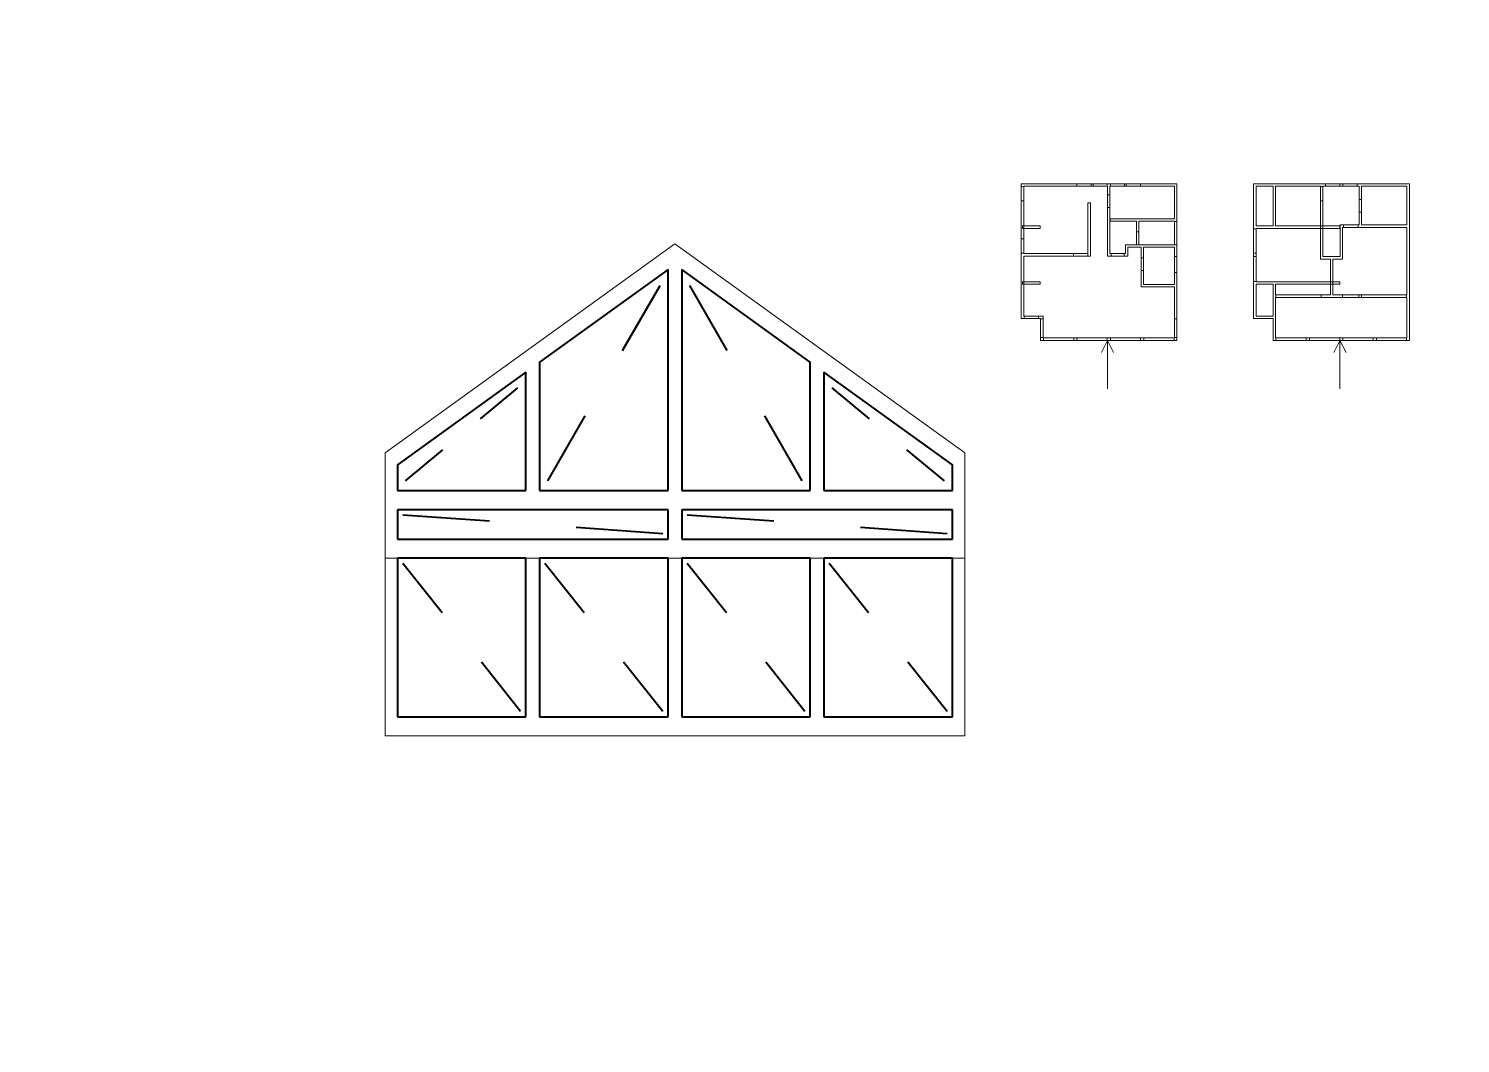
# Model space of a CAD drawing. Header units: millimetres. Extents: x 0 to 6720, y 0 to 401.
# Drawn here: x 2086.2 to 2505.1, y 0 to 297 of the extents above; entities that cross this region are included whole.
import ezdxf

# ---------------------------------------------------------------- set-up
doc = ezdxf.new("R2010")
doc.units = ezdxf.units.MM
for name, pattern in [('K5LT32773', [0]), ('K5LT32775', [250, 62.5, -62.5, 62.5, -62.5]), ('K5LT32776', [0]), ('K5LT32778', [0]), ('K5LT32779', [0]), ('K5LT_BASIC', [0])]:
    doc.linetypes.add(name, pattern=pattern)
doc.layers.add('Системный слой', color=7, linetype='Continuous')

msp = doc.modelspace()

# ---------------------------------------------------------------- linework, layer by layer
at = {"layer": 'Системный слой', "color": 7, "linetype": 'K5LT32773', "lineweight": 18}
for p, q in [((2376.58624, 251.6), (2376.58624, 250.75294)), ((2392.91565, 251.6), (2376.58624, 251.6)), ((2392.91565, 251.6), (2397.10389, 251.6)), ((2392.91565, 251.6), (2392.91565, 250.84706)), ((2397.66859, 251.6), (2397.10389, 251.6)), ((2397.10389, 250.84706), (2397.10389, 251.6)), ((2397.66859, 251.6), (2401.76271, 251.6)), ((2397.66859, 251.6), (2397.66859, 250.84706)), ((2402.70389, 251.6), (2401.76271, 251.6)), ((2401.76271, 250.84706), (2401.76271, 251.6)), ((2402.70389, 251.6), (2406.798, 251.6)), ((2402.70389, 251.6), (2402.70389, 250.84706)), ((2407.36271, 251.6), (2406.798, 251.6)), ((2406.798, 250.84706), (2406.798, 251.6)), ((2407.36271, 251.6), (2411.55094, 251.6)), ((2407.36271, 251.6), (2407.36271, 250.84706)), ((2422.18624, 251.6), (2411.55094, 251.6)), ((2411.55094, 250.84706), (2411.55094, 251.6)), ((2422.18624, 240.54118), (2422.18624, 251.6)), ((2444.614, 251.6), (2444.614, 238.42353)), ((2465.64929, 251.6), (2444.614, 251.6)), ((2465.64929, 251.6), (2469.79047, 251.6)), ((2465.64929, 251.6), (2465.64929, 250.84706)), ((2465.64929, 251.6), (2469.79047, 251.6)), ((2465.64929, 251.6), (2465.64929, 250.84706)), ((2470.73164, 251.6), (2469.79047, 251.6)), ((2469.79047, 250.84706), (2469.79047, 251.6)), ((2469.79047, 250.84706), (2469.79047, 251.6)), ((2470.73164, 251.6), (2470.73164, 250.84706)), ((2470.73164, 251.6), (2474.87282, 251.6)), ((2470.73164, 251.6), (2470.73164, 250.84706)), ((2490.214, 251.6), (2474.87282, 251.6)), ((2474.87282, 250.84706), (2474.87282, 251.6)), ((2474.87282, 250.84706), (2474.87282, 251.6)), ((2490.214, 205.71765), (2490.214, 251.6)), ((2376.58624, 246.58824), (2376.58624, 250.75294)), ((2377.33918, 250.75294), (2376.58624, 250.75294)), ((2377.33918, 250.75294), (2377.33918, 250.84706)), ((2377.33918, 250.84706), (2392.91565, 250.84706)), ((2377.33918, 246.58824), (2377.33918, 250.75294)), ((2392.91565, 250.84706), (2397.10389, 250.84706)), ((2397.10389, 250.84706), (2397.66859, 250.84706)), ((2397.66859, 250.84706), (2401.76271, 250.84706)), ((2401.76271, 250.84706), (2401.88036, 250.84706)), ((2401.88036, 250.84706), (2401.88036, 248.4)), ((2402.58624, 248.4), (2401.88036, 248.4)), ((2402.58624, 250.84706), (2402.70389, 250.84706)), ((2402.58624, 248.4), (2402.58624, 250.84706)), ((2402.70389, 250.84706), (2406.798, 250.84706)), ((2406.798, 250.84706), (2407.36271, 250.84706)), ((2407.36271, 250.84706), (2411.55094, 250.84706)), ((2411.55094, 250.84706), (2421.4333, 250.84706)), ((2421.4333, 250.84706), (2421.4333, 241.36471)), ((2445.36694, 239.24706), (2445.36694, 250.84706)), ((2445.36694, 250.84706), (2450.33165, 250.84706)), ((2450.33165, 250.84706), (2450.33165, 239.24706)), ((2451.03753, 239.24706), (2451.03753, 250.84706)), ((2451.03753, 250.84706), (2464.16694, 250.84706)), ((2464.16694, 250.84706), (2464.16694, 250.8)), ((2464.87282, 250.8), (2464.16694, 250.8)), ((2464.87282, 250.84706), (2465.64929, 250.84706)), ((2464.87282, 250.8), (2464.87282, 250.84706)), ((2465.64929, 250.84706), (2469.79047, 250.84706)), ((2465.64929, 250.84706), (2469.79047, 250.84706)), ((2469.79047, 250.84706), (2470.73164, 250.84706)), ((2470.73164, 250.84706), (2474.87282, 250.84706)), ((2474.87282, 250.84706), (2475.46106, 250.84706)), ((2475.46106, 250.84706), (2475.46106, 247.03529)), ((2476.16694, 250.84706), (2489.46106, 250.84706)), ((2476.16694, 247.03529), (2476.16694, 250.84706)), ((2489.46106, 250.84706), (2489.46106, 239.52941)), ((2376.58624, 246.58824), (2376.58624, 235.43529)), ((2376.58624, 246.58824), (2377.33918, 246.58824)), ((2377.33918, 235.43529), (2377.33918, 246.58824)), ((2396.13918, 246), (2396.13918, 231.15294)), ((2396.84506, 246), (2396.13918, 246)), ((2396.84506, 230.44706), (2396.84506, 246)), ((2401.88036, 244.63529), (2401.88036, 230.44706)), ((2401.88036, 244.63529), (2402.58624, 244.63529)), ((2402.58624, 231.15294), (2402.58624, 244.63529)), ((2464.16694, 246.5647), (2464.16694, 229.55294)), ((2464.16694, 246.5647), (2464.87282, 246.5647)), ((2464.87282, 230.25882), (2464.87282, 246.5647)), ((2476.16694, 247.03529), (2475.46106, 247.03529)), ((2475.46106, 243.27059), (2475.46106, 239.52941)), ((2475.46106, 243.27059), (2476.16694, 243.27059)), ((2476.16694, 239.52941), (2476.16694, 243.27059)), ((2382.18624, 239.24706), (2376.96271, 239.24706)), ((2376.96271, 239.24706), (2376.96271, 238.54118)), ((2382.18624, 238.54118), (2382.18624, 239.24706)), ((2421.4333, 241.36471), (2402.60977, 241.36471)), ((2402.60977, 241.36471), (2402.60977, 240.65882)), ((2402.60977, 240.65882), (2410.35094, 240.65882)), ((2410.35094, 240.65882), (2410.35094, 237.52941)), ((2411.05683, 240.65882), (2421.4333, 240.65882)), ((2411.05683, 237.52941), (2411.05683, 240.65882)), ((2421.4333, 240.65882), (2421.4333, 240.54118)), ((2421.4333, 240.54118), (2421.4333, 233.76471)), ((2422.18624, 240.54118), (2421.4333, 240.54118)), ((2422.18624, 240.54118), (2422.18624, 233.76471)), ((2450.33165, 239.24706), (2445.36694, 239.24706)), ((2469.88459, 239.24706), (2451.03753, 239.24706)), ((2469.88459, 238.54118), (2469.88459, 239.24706)), ((2470.91988, 239.52941), (2469.90812, 239.52941)), ((2469.90812, 239.52941), (2469.90812, 230.25882)), ((2470.614, 238.82353), (2470.91988, 238.82353)), ((2470.614, 229.55294), (2470.614, 238.82353)), ((2470.91988, 239.52941), (2470.91988, 238.82353)), ((2475.46106, 239.52941), (2475.15517, 239.52941)), ((2475.15517, 238.82353), (2475.15517, 239.52941)), ((2475.15517, 238.82353), (2489.46106, 238.82353)), ((2489.46106, 239.52941), (2476.16694, 239.52941)), ((2489.46106, 238.82353), (2489.46106, 219.05882)), ((2376.58624, 231.27059), (2376.58624, 235.43529)), ((2377.33918, 235.43529), (2376.58624, 235.43529)), ((2376.96271, 238.54118), (2382.18624, 238.54118)), ((2377.33918, 231.27059), (2377.33918, 235.43529)), ((2411.05683, 237.52941), (2410.35094, 237.52941)), ((2444.614, 231.27059), (2444.614, 238.42353)), ((2445.36694, 238.42353), (2444.614, 238.42353)), ((2445.36694, 238.42353), (2445.36694, 238.54118)), ((2445.36694, 238.54118), (2469.88459, 238.54118)), ((2445.36694, 231.27059), (2445.36694, 238.42353)), ((2376.58624, 231.27059), (2376.58624, 212.11765)), ((2376.58624, 231.27059), (2377.33918, 231.27059)), ((2377.33918, 231.15294), (2377.33918, 231.27059)), ((2391.88036, 231.15294), (2377.33918, 231.15294)), ((2377.33918, 212.87059), (2377.33918, 230.44706)), ((2377.33918, 230.44706), (2391.88036, 230.44706)), ((2391.88036, 231.15294), (2391.88036, 230.44706)), ((2396.13918, 231.15294), (2396.11565, 231.15294)), ((2396.11565, 230.44706), (2396.11565, 231.15294)), ((2396.11565, 230.44706), (2396.84506, 230.44706)), ((2401.88036, 230.44706), (2402.93918, 230.44706)), ((2402.93918, 231.15294), (2402.58624, 231.15294)), ((2402.93918, 231.15294), (2402.93918, 230.44706)), ((2407.10389, 231.15294), (2406.70389, 231.15294)), ((2406.70389, 230.44706), (2406.70389, 231.15294)), ((2406.70389, 230.44706), (2407.80977, 230.44706)), ((2410.35094, 233.74118), (2407.10389, 233.74118)), ((2407.10389, 233.74118), (2407.10389, 231.15294)), ((2407.80977, 233.03529), (2411.66859, 233.03529)), ((2407.80977, 230.44706), (2407.80977, 233.03529)), ((2410.35094, 233.76471), (2410.35094, 233.74118)), ((2410.35094, 233.76471), (2411.05683, 233.76471)), ((2411.05683, 233.74118), (2411.05683, 233.76471)), ((2421.4333, 233.74118), (2411.05683, 233.74118)), ((2411.66859, 233.03529), (2411.66859, 229.95294)), ((2412.37447, 229.95294), (2412.37447, 233.03529)), ((2412.37447, 233.03529), (2421.4333, 233.03529)), ((2421.4333, 233.76471), (2421.4333, 233.74118)), ((2421.4333, 233.76471), (2422.18624, 233.76471)), ((2421.4333, 233.03529), (2421.4333, 230.32941)), ((2422.18624, 230.32941), (2422.18624, 233.76471)), ((2444.614, 231.27059), (2444.614, 230.32941)), ((2444.614, 231.27059), (2445.36694, 231.27059)), ((2445.36694, 230.32941), (2445.36694, 231.27059)), ((2412.37447, 229.95294), (2411.66859, 229.95294)), ((2422.18624, 230.32941), (2421.4333, 230.32941)), ((2444.614, 223.03529), (2444.614, 230.32941)), ((2445.36694, 230.32941), (2444.614, 230.32941)), ((2445.36694, 223.03529), (2445.36694, 230.32941)), ((2464.16694, 229.55294), (2467.13164, 229.55294)), ((2469.90812, 230.25882), (2464.87282, 230.25882)), ((2467.13164, 229.55294), (2467.13164, 219.05882)), ((2467.83753, 229.55294), (2470.614, 229.55294)), ((2467.83753, 219.05882), (2467.83753, 229.55294)), ((2382.18624, 222.91765), (2376.96271, 222.91765)), ((2376.96271, 222.91765), (2376.96271, 222.21176)), ((2376.96271, 222.21176), (2382.18624, 222.21176)), ((2382.18624, 222.21176), (2382.18624, 222.91765)), ((2411.66859, 226.18824), (2411.66859, 221.41176)), ((2411.66859, 226.18824), (2412.37447, 226.18824)), ((2412.37447, 222.11765), (2412.37447, 226.18824)), ((2421.4333, 222.11765), (2412.37447, 222.11765)), ((2421.4333, 225.62353), (2421.4333, 222.11765)), ((2421.4333, 225.62353), (2422.18624, 225.62353)), ((2422.18624, 212.02353), (2422.18624, 225.62353)), ((2444.614, 223.03529), (2444.614, 212.11765)), ((2444.614, 223.03529), (2445.36694, 223.03529)), ((2445.36694, 222.91765), (2445.36694, 223.03529)), ((2469.88459, 222.91765), (2445.36694, 222.91765)), ((2445.36694, 212.87059), (2445.36694, 222.21177)), ((2445.36694, 222.21177), (2450.30812, 222.21177)), ((2450.30812, 222.21177), (2450.30812, 212.87059)), ((2451.06106, 222.21177), (2469.88459, 222.21177)), ((2451.06106, 219.05882), (2451.06106, 222.21177)), ((2469.88459, 222.21177), (2469.88459, 222.91765)), ((2411.66859, 221.41176), (2421.4333, 221.41176)), ((2421.4333, 221.41176), (2421.4333, 212.02353)), ((2451.15517, 219.05882), (2451.06106, 219.05882)), ((2451.06106, 218.35294), (2451.15517, 218.35294)), ((2451.06106, 206.47059), (2451.06106, 218.35294)), ((2464.33165, 219.05882), (2451.15517, 219.05882)), ((2451.15517, 219.05882), (2451.15517, 218.35294)), ((2464.33165, 218.35294), (2451.15517, 218.35294)), ((2467.13164, 219.05882), (2464.33165, 219.05882)), ((2464.33165, 218.35294), (2464.33165, 219.05882)), ((2464.33165, 218.35294), (2470.63753, 218.35294)), ((2470.63753, 219.05882), (2467.83753, 219.05882)), ((2475.43753, 219.05882), (2470.63753, 219.05882)), ((2470.63753, 219.05882), (2470.63753, 218.35294)), ((2475.43753, 218.35294), (2470.63753, 218.35294)), ((2476.19047, 219.05882), (2475.43753, 219.05882)), ((2475.43753, 218.35294), (2475.43753, 219.05882)), ((2475.43753, 218.35294), (2476.19047, 218.35294)), ((2489.36694, 219.05882), (2476.19047, 219.05882)), ((2476.19047, 219.05882), (2476.19047, 218.35294)), ((2489.36694, 218.35294), (2476.19047, 218.35294)), ((2489.46106, 219.05882), (2489.36694, 219.05882)), ((2489.36694, 218.35294), (2489.36694, 219.05882)), ((2489.36694, 218.35294), (2489.46106, 218.35294)), ((2489.46106, 218.35294), (2489.46106, 206.47059)), ((2376.58624, 212.11765), (2377.4333, 212.11765)), ((2377.4333, 212.87059), (2377.33918, 212.87059)), ((2381.62153, 212.87059), (2377.4333, 212.87059)), ((2377.4333, 212.87059), (2377.4333, 212.11765)), ((2381.62153, 212.11765), (2377.4333, 212.11765)), ((2383.0333, 212.87059), (2381.62153, 212.87059)), ((2381.62153, 212.11765), (2381.62153, 212.87059)), ((2381.62153, 212.11765), (2382.28036, 212.11765)), ((2382.28036, 212.11765), (2382.28036, 212.02353)), ((2382.28036, 206.56471), (2382.28036, 212.02353)), ((2383.0333, 212.02353), (2382.28036, 212.02353)), ((2383.0333, 212.02353), (2383.0333, 212.87059)), ((2383.0333, 206.56471), (2383.0333, 212.02353)), ((2421.4333, 212.02353), (2421.4333, 206.56471)), ((2422.18624, 212.02353), (2421.4333, 212.02353)), ((2422.18624, 212.02353), (2422.18624, 206.56471)), ((2444.614, 212.11765), (2450.30812, 212.11765)), ((2450.30812, 212.87059), (2445.36694, 212.87059)), ((2450.30812, 212.11765), (2450.30812, 205.71765)), ((2382.28036, 206.56471), (2382.28036, 205.71765)), ((2382.28036, 206.56471), (2383.0333, 206.56471)), ((2383.0333, 206.47059), (2383.0333, 206.56471)), ((2421.4333, 206.56471), (2421.4333, 206.47059)), ((2421.4333, 206.56471), (2422.18624, 206.56471)), ((2422.18624, 205.71765), (2422.18624, 206.56471))]:
    msp.add_line(p, q, dxfattribs=at)
at = {"layer": 'Системный слой', "color": 7, "linetype": 'K5LT32775', "lineweight": 18}
for p, q in [((2470.73164, 251.6), (2474.87282, 251.6)), ((2401.88036, 244.63529), (2401.88036, 248.4)), ((2402.58624, 244.63529), (2402.58624, 248.4)), ((2464.16694, 250.8), (2464.16694, 246.5647)), ((2464.87282, 250.8), (2464.87282, 246.5647)), ((2470.73164, 250.84706), (2474.87282, 250.84706)), ((2475.46106, 243.27059), (2475.46106, 247.03529)), ((2476.16694, 243.27059), (2476.16694, 247.03529)), ((2470.91988, 239.52941), (2475.15517, 239.52941)), ((2470.91988, 238.82353), (2475.15517, 238.82353)), ((2410.35094, 237.52941), (2410.35094, 233.76471)), ((2411.05683, 237.52941), (2411.05683, 233.76471)), ((2396.11565, 231.15294), (2391.88036, 231.15294)), ((2396.11565, 230.44706), (2391.88036, 230.44706)), ((2406.70389, 231.15294), (2402.93918, 231.15294)), ((2406.70389, 230.44706), (2402.93918, 230.44706)), ((2411.66859, 226.18824), (2411.66859, 229.95294)), ((2412.37447, 226.18824), (2412.37447, 229.95294)), ((2421.4333, 230.32941), (2421.4333, 225.62353)), ((2422.18624, 230.32941), (2422.18624, 225.62353))]:
    msp.add_line(p, q, dxfattribs=at)
at = {"layer": 'Системный слой', "color": 5, "linetype": 'K5LT32776', "lineweight": 18}
for p, q in [((2190.4987, 172.87774), (2275.29869, 234.03158)), ((2275.29869, 234.03158), (2360.0987, 172.87774)), ((2235.6987, 199.34226), (2273.2987, 226.45772)), ((2273.2987, 226.45772), (2273.2987, 161.8)), ((2277.2987, 161.8), (2277.2987, 226.45772)), ((2277.2987, 226.45772), (2314.8987, 199.34226)), ((2235.6987, 161.8), (2235.6987, 199.34226)), ((2314.8987, 199.34226), (2314.8987, 161.8)), ((2194.0987, 169.34226), (2231.6987, 196.45764)), ((2231.6987, 196.45764), (2231.6987, 161.8)), ((2318.8987, 161.8), (2318.8987, 196.45764)), ((2318.8987, 196.45764), (2356.4987, 169.34226)), ((2190.4987, 142), (2190.4987, 172.87774)), ((2360.0987, 172.87774), (2360.0987, 142)), ((2194.0987, 161.8), (2194.0987, 169.34226)), ((2356.4987, 169.34226), (2356.4987, 161.8)), ((2231.6987, 161.8), (2194.0987, 161.8)), ((2273.2987, 161.8), (2235.6987, 161.8)), ((2314.8987, 161.8), (2277.2987, 161.8)), ((2356.4987, 161.8), (2318.8987, 161.8)), ((2194.09869, 147.6), (2194.09869, 156.2)), ((2194.09869, 156.2), (2273.2987, 156.2)), ((2273.2987, 156.2), (2273.2987, 147.6)), ((2277.2987, 147.6), (2277.2987, 156.2)), ((2277.2987, 156.2), (2356.4987, 156.2)), ((2356.4987, 156.2), (2356.4987, 147.6)), ((2273.2987, 147.6), (2194.09869, 147.6)), ((2356.4987, 147.6), (2277.2987, 147.6)), ((2190.4987, 90), (2190.4987, 142)), ((2190.4987, 142), (2360.0987, 142)), ((2360.0987, 142), (2190.4987, 142)), ((2194.0987, 95.6), (2194.0987, 142)), ((2194.0987, 142), (2231.6987, 142)), ((2231.6987, 142), (2231.6987, 95.6)), ((2235.6987, 95.6), (2235.6987, 142)), ((2235.6987, 142), (2273.2987, 142)), ((2273.2987, 142), (2273.2987, 95.6)), ((2277.2987, 95.6), (2277.2987, 142)), ((2277.2987, 142), (2314.8987, 142)), ((2314.8987, 142), (2314.8987, 95.6)), ((2318.8987, 95.6), (2318.8987, 142)), ((2318.8987, 142), (2356.4987, 142)), ((2356.4987, 142), (2356.4987, 95.6)), ((2360.0987, 142), (2360.0987, 90)), ((2231.6987, 95.6), (2194.0987, 95.6)), ((2273.2987, 95.6), (2235.6987, 95.6)), ((2314.8987, 95.6), (2277.2987, 95.6)), ((2356.4987, 95.6), (2318.8987, 95.6)), ((2360.0987, 90), (2190.4987, 90))]:
    msp.add_line(p, q, dxfattribs=at)
at = {"layer": 'Системный слой', "color": 5, "linetype": 'K5LT_BASIC', "lineweight": 40}
for p, q in [((2273.2987, 226.45772), (2235.6987, 199.34226)), ((2273.2987, 161.8), (2273.2987, 226.45772)), ((2314.8987, 199.34226), (2277.2987, 226.45772)), ((2277.2987, 226.45772), (2277.2987, 161.8)), ((2259.98966, 202.78982), (2270.9387, 221.84612)), ((2290.60774, 202.78982), (2279.6587, 221.84612)), ((2235.6987, 199.34226), (2235.6987, 161.8)), ((2314.8987, 161.8), (2314.8987, 199.34226)), ((2231.6987, 196.45764), (2194.0987, 169.34226)), ((2231.6987, 161.8), (2231.6987, 196.45764)), ((2356.4987, 169.34226), (2318.8987, 196.45764)), ((2318.8987, 196.45764), (2318.8987, 161.8)), ((2218.38966, 182.77978), (2229.3387, 191.84606)), ((2332.20774, 182.77978), (2321.2587, 191.84606)), ((2238.0587, 164.62), (2249.00774, 183.6763)), ((2312.5387, 164.62), (2301.58966, 183.6763)), ((2196.4587, 164.62), (2207.40774, 173.68628)), ((2354.1387, 164.62), (2343.18966, 173.68628)), ((2194.0987, 169.34226), (2194.0987, 161.8)), ((2356.4987, 161.8), (2356.4987, 169.34226)), ((2194.0987, 161.8), (2231.6987, 161.8)), ((2235.6987, 161.8), (2273.2987, 161.8)), ((2277.2987, 161.8), (2314.8987, 161.8)), ((2318.8987, 161.8), (2356.4987, 161.8)), ((2273.2987, 156.2), (2194.09869, 156.2)), ((2194.09869, 156.2), (2194.09869, 147.6)), ((2273.2987, 147.6), (2273.2987, 156.2)), ((2356.4987, 156.2), (2277.2987, 156.2)), ((2277.2987, 156.2), (2277.2987, 147.6)), ((2356.4987, 147.6), (2356.4987, 156.2)), ((2220.99334, 152.81516), (2195.65869, 154.64)), ((2271.7387, 149.16), (2246.40406, 150.98484)), ((2304.19334, 152.81516), (2278.8587, 154.64)), ((2354.9387, 149.16), (2329.60406, 150.98484)), ((2194.09869, 147.6), (2273.2987, 147.6)), ((2277.2987, 147.6), (2356.4987, 147.6)), ((2231.6987, 142), (2194.0987, 142)), ((2194.0987, 142), (2194.0987, 95.6)), ((2207.14054, 126.02776), (2195.6587, 140.44)), ((2231.6987, 95.6), (2231.6987, 142)), ((2273.2987, 142), (2235.6987, 142)), ((2235.6987, 142), (2235.6987, 95.6)), ((2248.74054, 126.02776), (2237.2587, 140.44)), ((2273.2987, 95.6), (2273.2987, 142)), ((2314.8987, 142), (2277.2987, 142)), ((2277.2987, 142), (2277.2987, 95.6)), ((2290.34054, 126.02776), (2278.8587, 140.44)), ((2314.8987, 95.6), (2314.8987, 142)), ((2356.4987, 142), (2318.8987, 142)), ((2318.8987, 142), (2318.8987, 95.6)), ((2331.94054, 126.02776), (2320.4587, 140.44)), ((2356.4987, 95.6), (2356.4987, 142)), ((2230.1387, 97.16), (2218.65686, 111.57224)), ((2271.7387, 97.16), (2260.25686, 111.57224)), ((2313.3387, 97.16), (2301.85686, 111.57224)), ((2354.9387, 97.16), (2343.45686, 111.57224)), ((2194.0987, 95.6), (2231.6987, 95.6)), ((2235.6987, 95.6), (2273.2987, 95.6)), ((2277.2987, 95.6), (2314.8987, 95.6)), ((2318.8987, 95.6), (2356.4987, 95.6))]:
    msp.add_line(p, q, dxfattribs=at)
at = {"layer": 'Системный слой', "color": 3, "linetype": 'K5LT32779', "lineweight": 18}
for p, q in [((2382.28036, 205.71765), (2383.12742, 205.71765)), ((2383.12742, 206.47059), (2383.0333, 206.47059)), ((2391.97447, 206.47059), (2383.12742, 206.47059)), ((2383.12742, 206.47059), (2383.12742, 205.71765)), ((2391.97447, 205.71765), (2383.12742, 205.71765)), ((2392.91565, 206.47059), (2391.97447, 206.47059)), ((2391.97447, 205.71765), (2391.97447, 206.47059)), ((2391.97447, 205.71765), (2392.91565, 205.71765)), ((2401.76271, 206.47059), (2392.91565, 206.47059)), ((2392.91565, 206.47059), (2392.91565, 205.71765)), ((2401.76271, 205.71765), (2392.91565, 205.71765)), ((2402.70389, 206.47059), (2401.76271, 206.47059)), ((2401.76271, 205.71765), (2401.76271, 206.47059)), ((2401.76271, 205.71765), (2402.70389, 205.71765)), ((2411.55094, 206.47059), (2402.70389, 206.47059)), ((2402.70389, 206.47059), (2402.70389, 205.71765)), ((2411.55094, 205.71765), (2402.70389, 205.71765)), ((2412.49212, 206.47059), (2411.55094, 206.47059)), ((2411.55094, 205.71765), (2411.55094, 206.47059)), ((2411.55094, 205.71765), (2412.49212, 205.71765)), ((2421.33918, 206.47059), (2412.49212, 206.47059)), ((2412.49212, 206.47059), (2412.49212, 205.71765)), ((2421.33918, 205.71765), (2412.49212, 205.71765)), ((2421.4333, 206.47059), (2421.33918, 206.47059)), ((2421.33918, 205.71765), (2421.33918, 206.47059)), ((2421.33918, 205.71765), (2422.18624, 205.71765)), ((2450.30812, 205.71765), (2451.15517, 205.71765)), ((2451.15517, 206.47059), (2451.06106, 206.47059)), ((2469.79047, 206.47059), (2451.15517, 206.47059)), ((2451.15517, 206.47059), (2451.15517, 205.71765)), ((2460.00223, 206.47059), (2451.15517, 206.47059)), ((2451.15517, 206.47059), (2451.15517, 205.71765)), ((2469.79047, 205.71765), (2451.15517, 205.71765)), ((2460.00223, 205.71765), (2451.15517, 205.71765)), ((2460.00223, 205.71765), (2460.00223, 206.47059)), ((2469.79047, 206.47059), (2460.94341, 206.47059)), ((2460.94341, 206.47059), (2460.94341, 205.71765)), ((2469.79047, 205.71765), (2460.94341, 205.71765)), ((2470.73164, 206.47059), (2469.79047, 206.47059)), ((2469.79047, 205.71765), (2469.79047, 206.47059)), ((2469.79047, 205.71765), (2469.79047, 206.47059)), ((2469.79047, 205.71765), (2470.73164, 205.71765)), ((2489.36694, 206.47059), (2470.73164, 206.47059)), ((2470.73164, 206.47059), (2470.73164, 205.71765)), ((2479.5787, 206.47059), (2470.73164, 206.47059)), ((2470.73164, 206.47059), (2470.73164, 205.71765)), ((2489.36694, 205.71765), (2470.73164, 205.71765)), ((2479.5787, 205.71765), (2470.73164, 205.71765)), ((2479.5787, 205.71765), (2479.5787, 206.47059)), ((2489.36694, 206.47059), (2480.51988, 206.47059)), ((2480.51988, 206.47059), (2480.51988, 205.71765)), ((2489.36694, 205.71765), (2480.51988, 205.71765)), ((2489.46106, 206.47059), (2489.36694, 206.47059)), ((2489.36694, 205.71765), (2489.36694, 206.47059)), ((2489.36694, 205.71765), (2489.36694, 206.47059)), ((2489.36694, 205.71765), (2490.214, 205.71765))]:
    msp.add_line(p, q, dxfattribs=at)
at = {"layer": 'Системный слой', "color": 1, "linetype": 'K5LT32778', "lineweight": 18}
for p, q in [((2401.85683, 205.71765), (2400.09212, 202.18824)), ((2401.85683, 205.71765), (2401.85683, 191.6)), ((2401.85683, 205.71765), (2403.62153, 202.18824)), ((2469.88459, 205.71765), (2468.11988, 202.18824)), ((2469.88459, 205.71765), (2469.88459, 191.6)), ((2469.88459, 205.71765), (2471.64929, 202.18824))]:
    msp.add_line(p, q, dxfattribs=at)

doc.saveas('drawing.dxf')
